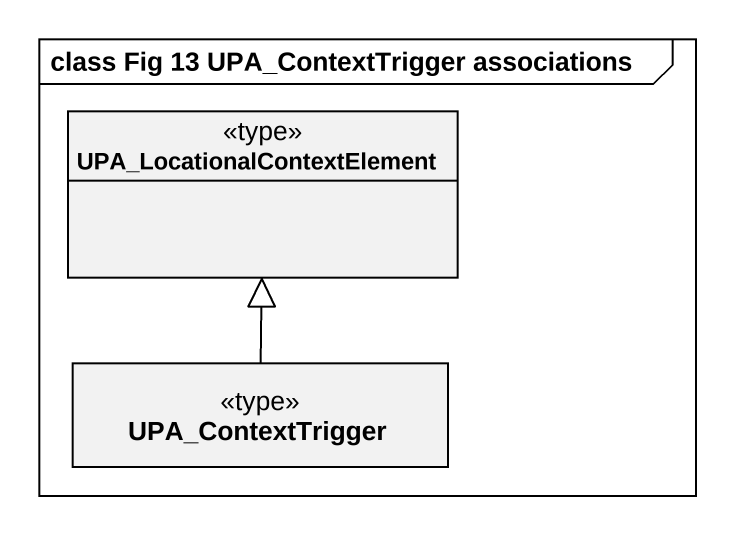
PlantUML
@startuml
mainframe class Fig 13 UPA_ContextTrigger associations
hide circle
hide empty members
class UPA_LocationalContextElement <<type>>
class UPA_ContextTrigger <<type>>
UPA_ContextTrigger -up-|> UPA_LocationalContextElement
@enduml
